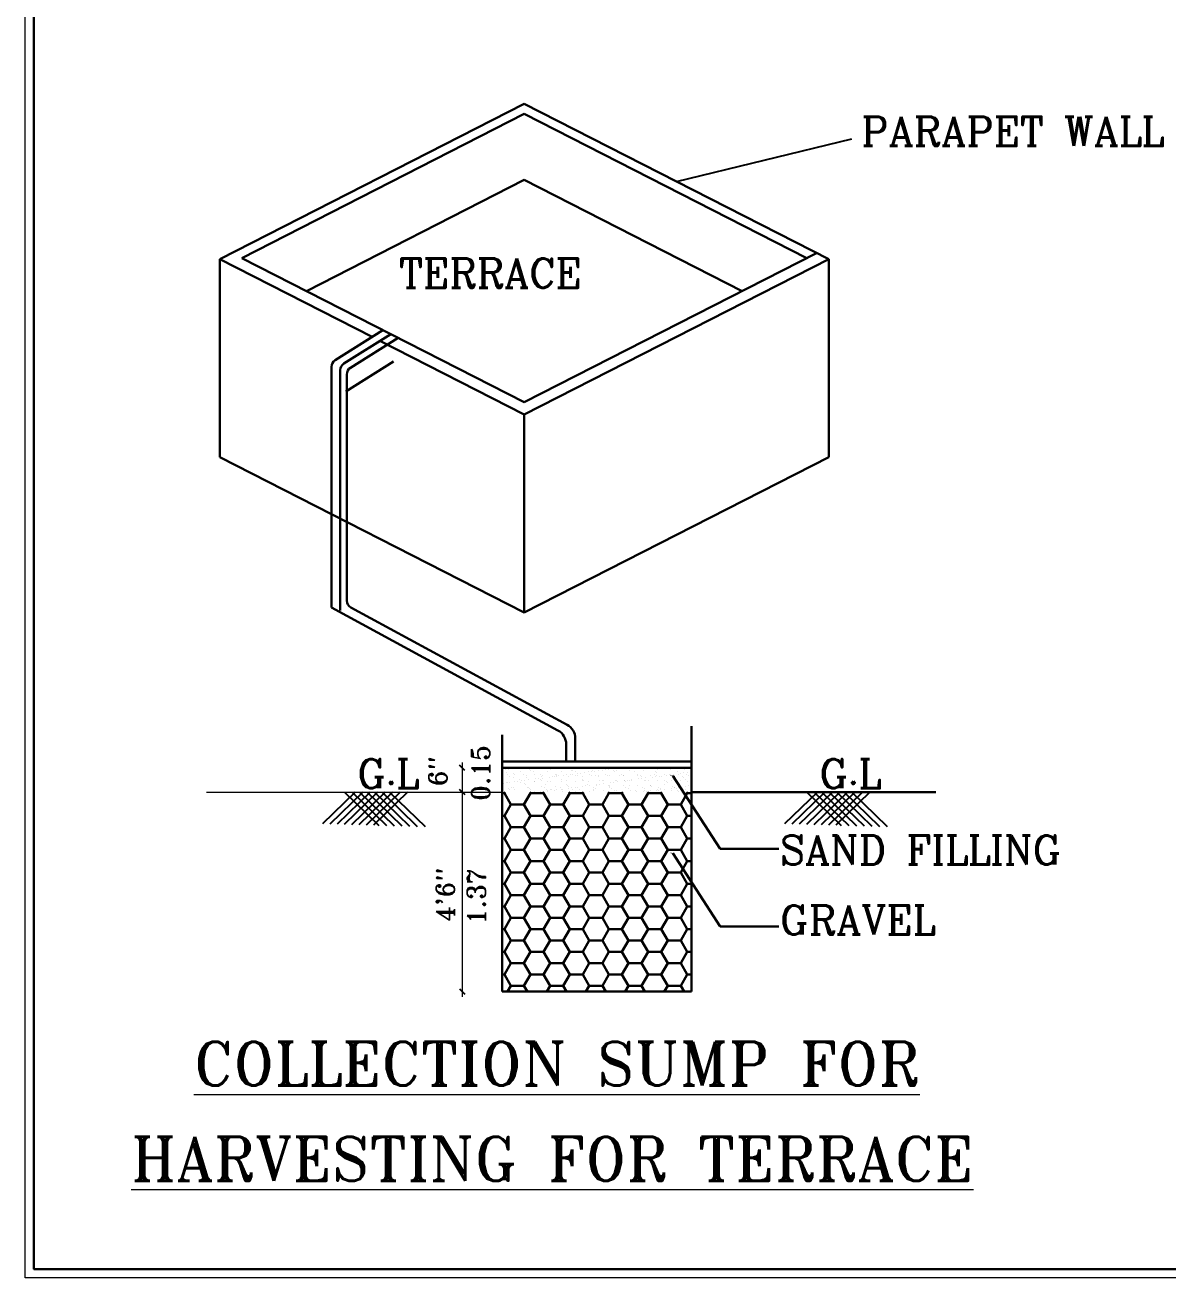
# Model space of a CAD drawing. Header units: metres. Extents: x -1560916 to -1560612, y 43591 to 43809.
# Drawn here: x -1560730.5 to -1560704.64, y 43638.46 to 43666.81 of the extents above; entities that cross this region are included whole.
import ezdxf

# ---------------------------------------------------------------- set-up
doc = ezdxf.new("R2010")
doc.units = ezdxf.units.M
doc.header["$LTSCALE"] = 750
doc.header["$MEASUREMENT"] = 0
doc.layers.add('2CON', color=1, linetype='Continuous')
doc.layers.add('window', color=3, linetype='Continuous')
for name, color, linetype, lineweight in [('DIM-1', 8, 'Continuous', 18), ('N2', 2, 'Continuous', 20), ('TWO WHEELER', 8, 'Continuous', 13), ('wall', 7, 'Continuous', 30)]:
    doc.layers.add(name, color=color, linetype=linetype, lineweight=lineweight)
doc.styles.add('ROMANC', font='romanc__.ttf', dxfattribs={"width": 0.75})
doc.styles.add('ROMANT', font='romant.shx', dxfattribs={"width": 0.75})

# ---------------------------------------------------------------- blocks, each defined once
blk = doc.blocks.new('A$C52E31404')
at = {"layer": '2CON', "color": 0}
for p, q in [((2566.1, 3160), (2526.7, 3199.4)), ((2526.7, 3017.1), (2566.1, 2977.7)), ((2566.1, 2977.7), (2526.7, 3017.1)), ((2526.7, 1512.2), (2566.1, 1472.8))]:
    blk.add_line(p, q, dxfattribs=at)
at = {"layer": '2CON', "linetype": 'Continuous'}
for p, q in [((1738.7, 2997.4), (1491.7, 2757)), ((1795.3, 2997.4), (1546.7, 2755.6)), ((1851.8, 2997.4), (1601.8, 2754.1)), ((1908.3, 2997.4), (1656.8, 2752.7)), ((1658.4, 2997.4), (1917, 2745.8)), ((1964.9, 2997.4), (1711.8, 2751.2)), ((1714.9, 2997.4), (1975.1, 2744.3)), ((2021.4, 2997.4), (1766.9, 2749.8)), ((1771.5, 2997.4), (2033.2, 2742.8)), ((2077.9, 2997.4), (1821.9, 2748.3)), ((1828, 2997.4), (2091.3, 2741.3)), ((2134.4, 2997.4), (1877, 2746.9)), ((1884.5, 2997.4), (2149.4, 2739.7)), ((1941.1, 2997.4), (2207.5, 2738.2)), ((1997.6, 2997.4), (2265.6, 2736.7)), ((5225, 2997.4), (4977.9, 2757)), ((5281.5, 2997.4), (5032.9, 2755.6)), ((5338, 2997.4), (5088, 2754.1)), ((5394.5, 2997.4), (5143, 2752.7)), ((5144.6, 2997.4), (5403.2, 2745.8)), ((5451.1, 2997.4), (5198, 2751.2)), ((5201.1, 2997.4), (5461.3, 2744.3)), ((5507.6, 2997.4), (5253.1, 2749.8)), ((5257.7, 2997.4), (5519.4, 2742.8)), ((5564.1, 2997.4), (5308.1, 2748.3)), ((5314.2, 2997.4), (5577.5, 2741.3)), ((5620.6, 2997.4), (5363.2, 2746.9)), ((5370.7, 2997.4), (5635.6, 2739.7)), ((5427.3, 2997.4), (5693.7, 2738.2)), ((5483.8, 2997.4), (5751.8, 2736.7))]:
    blk.add_line(p, q, dxfattribs=at)
at = {"layer": '2CON', "color": 0, "const_width": 3.7}
for points in [[(4150.4, 3116.7), (4116.3, 3123.9)], [(4150.4, 2531.6), (4116.3, 2538.9)]]:
    blk.add_lwpolyline(points, dxfattribs=at)
at = {"layer": 'N2', "color": 8, "lineweight": 9, "ltscale": 20}
for p, q in [((2546.4, 3219.1), (2546.4, 2987.7)), ((2546.4, 3027.1), (2546.4, 1453.1)), ((2546.4, 2987.7), (2546.4, 2346.7))]:
    blk.add_line(p, q, dxfattribs=at)
at = {"layer": 'N2', "color": 2}
blk.add_line((617.3, 2997.4), (2846.2, 2997.4), dxfattribs=at)
at = {"layer": 'wall', "color": 1, "linetype": 'Continuous', "ltscale": 20}
for p, q in [((717.9, 7015), (3014.2, 8186.3)), ((5310.4, 7015), (3014.2, 8186.3)), ((882.7, 7024.3), (3014.2, 8111.6)), ((5145.7, 7024.3), (3014.2, 8111.6)), ((1371.2, 6775.2), (3014.2, 7613.3)), ((4657.2, 6775.2), (3014.2, 7613.3)), ((1866.4, 6429.2), (717.9, 7015)), ((717.9, 5522.8), (717.9, 7015)), ((3014.2, 5937.1), (882.7, 7024.3)), ((3014.2, 5937.1), (5218.9, 7061.7)), ((3014.2, 5843.7), (5310.4, 7015)), ((5310.4, 7015), (5310.4, 5522.8)), ((3014.2, 5843.7), (1925.7, 6398.9)), ((3014.2, 5843.7), (3014.2, 4351.4)), ((3014.2, 4351.4), (717.9, 5522.8)), ((3014.2, 4351.4), (5310.4, 5522.8))]:
    blk.add_line(p, q, dxfattribs=at)
at = {"layer": 'wall', "color": 3, "linetype": 'Continuous', "ltscale": 20}
for p, q in [((1948.4, 6480.7), (1587.5, 6254)), ((2007.8, 6450.4), (1653.5, 6227.9)), ((2062.1, 6422.7), (1703, 6197.2)), ((2028.5, 6243.3), (1669.4, 6017.8)), ((1559.8, 6203.9), (1559.8, 4388.3)), ((1625.8, 6177.9), (1625.8, 4366.3)), ((1675.4, 6147.1), (1675.4, 4440.7)), ((1559.8, 4388.3), (3268.3, 3462.1)), ((1706.3, 4388.8), (3336.8, 3504.8)), ((3330.2, 3358.1), (3330.2, 3227.7)), ((3398.7, 3400.9), (3398.7, 3227.7))]:
    blk.add_line(p, q, dxfattribs=at)
at = {"layer": 'wall', "color": 7, "linetype": 'Continuous', "ltscale": 20}
for p, q in [((2846.2, 3428.5), (2846.2, 1492.5)), ((4274.6, 3493), (4274.6, 1492.5)), ((4133.4, 3120.3), (4492.1, 2568.6)), ((4274.6, 2997.4), (6118.1, 2997.4)), ((4492.1, 2568.6), (4933.2, 2568.6)), ((4133.4, 2535.3), (4492.1, 1983.6)), ((4492.1, 1983.6), (4933.2, 1983.6)), ((2846.2, 1492.5), (4274.6, 1492.5))]:
    blk.add_line(p, q, dxfattribs=at)
at = {"layer": 'wall', "color": 5, "linetype": 'Continuous', "ltscale": 20}
for p, q in [((2846.2, 3227.7), (4274.6, 3227.7)), ((2846.2, 3179.7), (4274.6, 3179.7)), ((2849.1, 3165.2), (2849.1, 3165.2)), ((2869.7, 3167.9), (2869.7, 3167.9)), ((2877.4, 3144.9), (2877.4, 3144.9)), ((2889.1, 3128.7), (2889.1, 3128.7)), ((2895.4, 3169.6), (2895.4, 3169.6)), ((2901.7, 3172.1), (2901.7, 3172.1)), ((2905.8, 3118.1), (2905.8, 3118.1)), ((2933.8, 3178.7), (2933.8, 3178.7)), ((2934.6, 3133.6), (2934.6, 3133.6)), ((2941.9, 3127), (2941.9, 3127)), ((2955.2, 3179.2), (2955.2, 3179.2)), ((2983.9, 3148.8), (2983.9, 3148.8)), ((3011.9, 3128.9), (3011.9, 3128.9)), ((3028.5, 3118.3), (3028.5, 3118.3)), ((3053.1, 3168.2), (3053.1, 3168.2)), ((3056.5, 3178.9), (3056.5, 3178.9)), ((3060.4, 3161.6), (3060.4, 3161.6)), ((3087.1, 3150.1), (3087.1, 3150.1)), ((3094.7, 3130.1), (3094.7, 3130.1)), ((3134.7, 3129.1), (3134.7, 3129.1)), ((3151.3, 3118.5), (3151.3, 3118.5)), ((3179.3, 3179.1), (3179.3, 3179.1)), ((3187.9, 3149.6), (3187.9, 3149.6)), ((3213.2, 3164.7), (3213.2, 3164.7)), ((3252.4, 3128.8), (3252.4, 3128.8)), ((3257.4, 3129.3), (3257.4, 3129.3)), ((3259.7, 3122.1), (3259.7, 3122.1)), ((3274, 3118.7), (3274, 3118.7)), ((3294.4, 3153.4), (3294.4, 3153.4)), ((3302, 3179.3), (3302, 3179.3)), ((3309.9, 3123.8), (3309.9, 3123.8)), ((3330.4, 3126.5), (3330.4, 3126.5)), ((3362.5, 3130.7), (3362.5, 3130.7)), ((3370.9, 3163.4), (3370.9, 3163.4)), ((3378.2, 3156.7), (3378.2, 3156.7)), ((3380.2, 3129.6), (3380.2, 3129.6)), ((3396.8, 3119), (3396.8, 3119)), ((3397.6, 3154.8), (3397.6, 3154.8)), ((3412.5, 3125.3), (3412.5, 3125.3)), ((3416, 3137.8), (3416, 3137.8)), ((3424.8, 3179.5), (3424.8, 3179.5)), ((3436.5, 3140.5), (3436.5, 3140.5)), ((3450.9, 3117.8), (3450.9, 3117.8)), ((3468.6, 3144.7), (3468.6, 3144.7)), ((3498.4, 3154.3), (3498.4, 3154.3)), ((3502.9, 3129.8), (3502.9, 3129.8)), ((3519.6, 3119.2), (3519.6, 3119.2)), ((3522.1, 3151.7), (3522.1, 3151.7)), ((3531, 3159.9), (3531, 3159.9)), ((3542.7, 3154.4), (3542.7, 3154.4)), ((3554.1, 3119.1), (3554.1, 3119.1)), ((3570.2, 3123.9), (3570.2, 3123.9)), ((3574.7, 3158.7), (3574.7, 3158.7)), ((3604.9, 3158.1), (3604.9, 3158.1)), ((3625.7, 3130), (3625.7, 3130)), ((3628.2, 3165.7), (3628.2, 3165.7)), ((3642.3, 3119.4), (3642.3, 3119.4)), ((3648.8, 3168.4), (3648.8, 3168.4)), ((3654.9, 3118.6), (3654.9, 3118.6)), ((3680.8, 3172.6), (3680.8, 3172.6)), ((3688.7, 3158.5), (3688.7, 3158.5)), ((3696, 3151.9), (3696, 3151.9)), ((3708.1, 3159.4), (3708.1, 3159.4)), ((3730.3, 3120.5), (3730.3, 3120.5)), ((3734.4, 3179.7), (3734.4, 3179.7)), ((3748.5, 3130.2), (3748.5, 3130.2)), ((3761.4, 3122.5), (3761.4, 3122.5)), ((3765.1, 3119.6), (3765.1, 3119.6)), ((3808.9, 3158.9), (3808.9, 3158.9)), ((3848.8, 3155), (3848.8, 3155)), ((3864.6, 3123.8), (3864.6, 3123.8)), ((3871.2, 3130.4), (3871.2, 3130.4)), ((3887.8, 3119.9), (3887.8, 3119.9)), ((3888, 3119.1), (3888, 3119.1)), ((3915.4, 3162.8), (3915.4, 3162.8)), ((3965.4, 3123.3), (3965.4, 3123.3)), ((3994, 3130.7), (3994, 3130.7)), ((4006.5, 3153.7), (4006.5, 3153.7)), ((4010.6, 3120.1), (4010.6, 3120.1)), ((4013.8, 3147), (4013.8, 3147)), ((4018.6, 3164.1), (4018.6, 3164.1)), ((4071.9, 3127.1), (4071.9, 3127.1)), ((4089, 3124.3), (4089, 3124.3)), ((4109.6, 3127), (4109.6, 3127)), ((4116.7, 3130.9), (4116.7, 3130.9)), ((4119.4, 3163.6), (4119.4, 3163.6)), ((4133.4, 3120.3), (4133.4, 3120.3)), ((4141.6, 3131.2), (4141.6, 3131.2)), ((4166.6, 3150.2), (4166.6, 3150.2)), ((4175.1, 3128.5), (4175.1, 3128.5)), ((4195.1, 3138.3), (4195.1, 3138.3)), ((4215.7, 3141), (4215.7, 3141)), ((4225.9, 3167.5), (4225.9, 3167.5)), ((4239.5, 3131.1), (4239.5, 3131.1)), ((4247.7, 3145.2), (4247.7, 3145.2)), ((4256.1, 3120.5), (4256.1, 3120.5)), ((2857.7, 3060.9), (2857.7, 3060.9)), ((2879.9, 3069), (2879.9, 3069)), ((2885.5, 3067.9), (2885.5, 3067.9)), ((2896.9, 3025), (2896.9, 3025)), ((2906, 3070.6), (2906, 3070.6)), ((2921, 3029.9), (2921, 3029.9)), ((2933.1, 3109.8), (2933.1, 3109.8)), ((2935.6, 3033.8), (2935.6, 3033.8)), ((2938, 3074.8), (2938, 3074.8)), ((2965.6, 3079.9), (2965.6, 3079.9)), ((2976.2, 3095.5), (2976.2, 3095.5)), ((2986.4, 3072.8), (2986.4, 3072.8)), ((2991.6, 3081.9), (2991.6, 3081.9)), ((3012.1, 3084.6), (3012.1, 3084.6)), ((3015.4, 3059.6), (3015.4, 3059.6)), ((3022.7, 3052.9), (3022.7, 3052.9)), ((3033.9, 3109.3), (3033.9, 3109.3)), ((3036.4, 3033.3), (3036.4, 3033.3)), ((3043.7, 3030.2), (3043.7, 3030.2)), ((3044.2, 3088.8), (3044.2, 3088.8)), ((3088.4, 3080.2), (3088.4, 3080.2)), ((3089.6, 3074.1), (3089.6, 3074.1)), ((3097.7, 3095.9), (3097.7, 3095.9)), ((3118.2, 3098.6), (3118.2, 3098.6)), ((3133.9, 3094.2), (3133.9, 3094.2)), ((3140.4, 3113.1), (3140.4, 3113.1)), ((3141.2, 3087.5), (3141.2, 3087.5)), ((3142.9, 3037.2), (3142.9, 3037.2)), ((3150.3, 3102.8), (3150.3, 3102.8)), ((3166.5, 3030.4), (3166.5, 3030.4)), ((3175.5, 3056.1), (3175.5, 3056.1)), ((3190.4, 3073.7), (3190.4, 3073.7)), ((3203.8, 3109.8), (3203.8, 3109.8)), ((3211.1, 3080.4), (3211.1, 3080.4)), ((3224.3, 3112.5), (3224.3, 3112.5)), ((3243.6, 3114.5), (3243.6, 3114.5)), ((3246.1, 3038.5), (3246.1, 3038.5)), ((3256.4, 3116.8), (3256.4, 3116.8)), ((3289.3, 3030.6), (3289.3, 3030.6)), ((3294, 3090.7), (3294, 3090.7)), ((3296.9, 3077.5), (3296.9, 3077.5)), ((3333.2, 3054.7), (3333.2, 3054.7)), ((3333.9, 3080.6), (3333.9, 3080.6)), ((3340.5, 3048.1), (3340.5, 3048.1)), ((3344.4, 3114), (3344.4, 3114)), ((3346.3, 3026.5), (3346.3, 3026.5)), ((3346.9, 3038), (3346.9, 3038)), ((3366.8, 3029.2), (3366.8, 3029.2)), ((3398.8, 3033.4), (3398.8, 3033.4)), ((3400.1, 3078.8), (3400.1, 3078.8)), ((3412, 3030.8), (3412, 3030.8)), ((3451.7, 3089.3), (3451.7, 3089.3)), ((3452.4, 3040.5), (3452.4, 3040.5)), ((3453.4, 3041.8), (3453.4, 3041.8)), ((3456.6, 3080.8), (3456.6, 3080.8)), ((3459, 3082.7), (3459, 3082.7)), ((3472.9, 3043.2), (3472.9, 3043.2)), ((3493.3, 3051.3), (3493.3, 3051.3)), ((3500.9, 3078.3), (3500.9, 3078.3)), ((3504.9, 3047.4), (3504.9, 3047.4)), ((3534.8, 3031.1), (3534.8, 3031.1)), ((3556.6, 3043.2), (3556.6, 3043.2)), ((3558.5, 3054.5), (3558.5, 3054.5)), ((3577.5, 3117.3), (3577.5, 3117.3)), ((3579, 3057.2), (3579, 3057.2)), ((3579.4, 3081.1), (3579.4, 3081.1)), ((3607.4, 3082.2), (3607.4, 3082.2)), ((3611.1, 3061.4), (3611.1, 3061.4)), ((3611.8, 3085.9), (3611.8, 3085.9)), ((3651, 3049.9), (3651, 3049.9)), ((3657.4, 3042.7), (3657.4, 3042.7)), ((3657.5, 3031.3), (3657.5, 3031.3)), ((3658.3, 3043.2), (3658.3, 3043.2)), ((3664.6, 3068.4), (3664.6, 3068.4)), ((3685.1, 3071.1), (3685.1, 3071.1)), ((3702.2, 3081.3), (3702.2, 3081.3)), ((3710.6, 3083.5), (3710.6, 3083.5)), ((3717.2, 3075.4), (3717.2, 3075.4)), ((3763.9, 3046.5), (3763.9, 3046.5)), ((3769.5, 3084.5), (3769.5, 3084.5)), ((3770.7, 3082.4), (3770.7, 3082.4)), ((3776.8, 3077.8), (3776.8, 3077.8)), ((3780.3, 3031.5), (3780.3, 3031.5)), ((3791.2, 3085.1), (3791.2, 3085.1)), ((3811.1, 3046.4), (3811.1, 3046.4)), ((3811.4, 3083), (3811.4, 3083)), ((3823.3, 3089.3), (3823.3, 3089.3)), ((3824.9, 3081.5), (3824.9, 3081.5)), ((3867.1, 3047.8), (3867.1, 3047.8)), ((3876.8, 3096.4), (3876.8, 3096.4)), ((3895.3, 3112.4), (3895.3, 3112.4)), ((3897.3, 3099.1), (3897.3, 3099.1)), ((3903.1, 3031.7), (3903.1, 3031.7)), ((3917.9, 3086.8), (3917.9, 3086.8)), ((3929.4, 3103.3), (3929.4, 3103.3)), ((3929.6, 3081), (3929.6, 3081)), ((3947.7, 3081.7), (3947.7, 3081.7)), ((3967.9, 3047.3), (3967.9, 3047.3)), ((3968.8, 3045.1), (3968.8, 3045.1)), ((3976.1, 3038.4), (3976.1, 3038.4)), ((3982.9, 3110.3), (3982.9, 3110.3)), ((4003.4, 3113), (4003.4, 3113)), ((4021.1, 3088.1), (4021.1, 3088.1)), ((4025.8, 3032), (4025.8, 3032)), ((4035.5, 3117.3), (4035.5, 3117.3)), ((4048.1, 3115.6), (4048.1, 3115.6)), ((4070.4, 3082), (4070.4, 3082)), ((4074.4, 3051.2), (4074.4, 3051.2)), ((4087.3, 3079.7), (4087.3, 3079.7)), ((4094.6, 3073), (4094.6, 3073)), ((4121.9, 3087.7), (4121.9, 3087.7)), ((4125.4, 3027), (4125.4, 3027)), ((4128.9, 3041.6), (4128.9, 3041.6)), ((4145.9, 3029.7), (4145.9, 3029.7)), ((4148.6, 3032.2), (4148.6, 3032.2)), ((4177.5, 3052.5), (4177.5, 3052.5)), ((4177.9, 3034), (4177.9, 3034)), ((4193.2, 3082.2), (4193.2, 3082.2)), ((4205.8, 3114.3), (4205.8, 3114.3)), ((4213.1, 3107.6), (4213.1, 3107.6)), ((4228.4, 3091.5), (4228.4, 3091.5)), ((4231.5, 3041), (4231.5, 3041)), ((4247.4, 3076.2), (4247.4, 3076.2)), ((4252, 3043.7), (4252, 3043.7)), ((4271.3, 3032.4), (4271.3, 3032.4)), ((2846.2, 2987.7), (2863.9, 2987.7)), ((2863.9, 2987.7), (2869.5, 2997.4)), ((2913.2, 2902.4), (2863.9, 2987.7)), ((2904.2, 3018.3), (2904.2, 3018.3)), ((2937.6, 3019.4), (2937.6, 3019.4)), ((3011.7, 2902.4), (3061, 2987.7)), ((3061, 2987.7), (3055.4, 2997.4)), ((3057, 3021.5), (3057, 3021.5)), ((3060.4, 3019.6), (3060.4, 3019.6)), ((3061, 2987.7), (3159.6, 2987.7)), ((3092.1, 2998.2), (3092.1, 2998.2)), ((3134, 2998.6), (3134, 2998.6)), ((3154.6, 3001.3), (3154.6, 3001.3)), ((3159.6, 2987.7), (3165.2, 2997.4)), ((3208.8, 2902.4), (3159.6, 2987.7)), ((3183.1, 3019.8), (3183.1, 3019.8)), ((3186.6, 3005.5), (3186.6, 3005.5)), ((3192.9, 2997.7), (3192.9, 2997.7)), ((3214.7, 3020.1), (3214.7, 3020.1)), ((3222, 3013.5), (3222, 3013.5)), ((3240.2, 3012.6), (3240.2, 3012.6)), ((3260.7, 3015.3), (3260.7, 3015.3)), ((3292.7, 3019.5), (3292.7, 3019.5)), ((3299.4, 3001.5), (3299.4, 3001.5)), ((3305.9, 3020), (3305.9, 3020)), ((3307.4, 2902.4), (3356.7, 2987.7)), ((3356.7, 2987.7), (3351.1, 2997.4)), ((3356.7, 2987.7), (3455.2, 2987.7)), ((3374.8, 3016.7), (3374.8, 3016.7)), ((3402.6, 3002.9), (3402.6, 3002.9)), ((3428.6, 3020.2), (3428.6, 3020.2)), ((3455.2, 2987.7), (3460.8, 2997.4)), ((3504.5, 2902.4), (3455.2, 2987.7)), ((3503.4, 3002.4), (3503.4, 3002.4)), ((3532.5, 3015.3), (3532.5, 3015.3)), ((3539.8, 3008.6), (3539.8, 3008.6)), ((3551.4, 3020.5), (3551.4, 3020.5)), ((3603, 2902.4), (3652.3, 2987.7)), ((3609.9, 3006.2), (3609.9, 3006.2)), ((3652.3, 2987.7), (3646.7, 2997.4)), ((3652.3, 2987.7), (3750.9, 2987.7)), ((3674.2, 3020.7), (3674.2, 3020.7)), ((3692.6, 3011.8), (3692.6, 3011.8)), ((3713, 3007.5), (3713, 3007.5)), ((3750.9, 2987.7), (3756.5, 2997.4)), ((3800.1, 2902.4), (3750.9, 2987.7)), ((3796.9, 3020.9), (3796.9, 3020.9)), ((3813.9, 3007), (3813.9, 3007)), ((3850.3, 3010.5), (3850.3, 3010.5)), ((3857.6, 3003.8), (3857.6, 3003.8)), ((3898.7, 2902.4), (3948, 2987.7)), ((3913.2, 2999.1), (3913.2, 2999.1)), ((3919.7, 3021.1), (3919.7, 3021.1)), ((3920.4, 3010.9), (3920.4, 3010.9)), ((3933.7, 3001.8), (3933.7, 3001.8)), ((3948, 2987.7), (3942.4, 2997.4)), ((3948, 2987.7), (4046.5, 2987.7)), ((3965.7, 3006), (3965.7, 3006)), ((4010.4, 3007), (4010.4, 3007)), ((4019.3, 3013.1), (4019.3, 3013.1)), ((4023.5, 3012.2), (4023.5, 3012.2)), ((4039.8, 3015.8), (4039.8, 3015.8)), ((4042.4, 3021.4), (4042.4, 3021.4)), ((4046.5, 2987.7), (4052.1, 2997.4)), ((4095.8, 2902.4), (4046.5, 2987.7)), ((4071.8, 3020), (4071.8, 3020)), ((4124.4, 3011.7), (4124.4, 3011.7)), ((4165.2, 3021.6), (4165.2, 3021.6)), ((4168.1, 3005.6), (4168.1, 3005.6)), ((4175.4, 2999), (4175.4, 2999)), ((4194.3, 2902.4), (4243.6, 2987.7)), ((4230.9, 3015.5), (4230.9, 3015.5)), ((4243.6, 2987.7), (4238, 2997.4)), ((4243.6, 2987.7), (4274.6, 2987.7)), ((2863.9, 2817), (2913.2, 2902.4)), ((2913.2, 2902.4), (3011.7, 2902.4)), ((3061, 2817), (3011.7, 2902.4)), ((3159.6, 2817), (3208.8, 2902.4)), ((3208.8, 2902.4), (3307.4, 2902.4)), ((3356.7, 2817), (3307.4, 2902.4)), ((3455.2, 2817), (3504.5, 2902.4)), ((3504.5, 2902.4), (3603, 2902.4)), ((3652.3, 2817), (3603, 2902.4)), ((3750.9, 2817), (3800.1, 2902.4)), ((3800.1, 2902.4), (3898.7, 2902.4)), ((3948, 2817), (3898.7, 2902.4)), ((4046.5, 2817), (4095.8, 2902.4)), ((4095.8, 2902.4), (4194.3, 2902.4)), ((4243.6, 2817), (4194.3, 2902.4)), ((2846.2, 2817), (2863.9, 2817)), ((2913.2, 2731.7), (2863.9, 2817)), ((3011.7, 2731.7), (3061, 2817)), ((3061, 2817), (3159.6, 2817)), ((3208.8, 2731.7), (3159.6, 2817)), ((3307.4, 2731.7), (3356.7, 2817)), ((3356.7, 2817), (3455.2, 2817)), ((3504.5, 2731.7), (3455.2, 2817)), ((3603, 2731.7), (3652.3, 2817)), ((3652.3, 2817), (3750.9, 2817)), ((3800.1, 2731.7), (3750.9, 2817)), ((3898.7, 2731.7), (3948, 2817)), ((3948, 2817), (4046.5, 2817)), ((4095.8, 2731.7), (4046.5, 2817)), ((4194.3, 2731.7), (4243.6, 2817)), ((4243.6, 2817), (4274.6, 2817)), ((2846.2, 2646.3), (2863.9, 2646.3)), ((2863.9, 2646.3), (2913.2, 2731.7)), ((2913.2, 2561), (2863.9, 2646.3)), ((2913.2, 2731.7), (3011.7, 2731.7)), ((3061, 2646.3), (3011.7, 2731.7)), ((3011.7, 2561), (3061, 2646.3)), ((3061, 2646.3), (3159.6, 2646.3)), ((3159.6, 2646.3), (3208.8, 2731.7)), ((3208.8, 2561), (3159.6, 2646.3)), ((3208.8, 2731.7), (3307.4, 2731.7)), ((3356.7, 2646.3), (3307.4, 2731.7)), ((3307.4, 2561), (3356.7, 2646.3)), ((3356.7, 2646.3), (3455.2, 2646.3)), ((3455.2, 2646.3), (3504.5, 2731.7)), ((3504.5, 2561), (3455.2, 2646.3)), ((3504.5, 2731.7), (3603, 2731.7)), ((3652.3, 2646.3), (3603, 2731.7)), ((3603, 2561), (3652.3, 2646.3)), ((3652.3, 2646.3), (3750.9, 2646.3)), ((3750.9, 2646.3), (3800.1, 2731.7)), ((3800.1, 2561), (3750.9, 2646.3)), ((3800.1, 2731.7), (3898.7, 2731.7)), ((3948, 2646.3), (3898.7, 2731.7)), ((3898.7, 2561), (3948, 2646.3)), ((3948, 2646.3), (4046.5, 2646.3)), ((4046.5, 2646.3), (4095.8, 2731.7)), ((4095.8, 2561), (4046.5, 2646.3)), ((4095.8, 2731.7), (4194.3, 2731.7)), ((4243.6, 2646.3), (4194.3, 2731.7)), ((4194.3, 2561), (4243.6, 2646.3)), ((4243.6, 2646.3), (4274.6, 2646.3)), ((2863.9, 2475.6), (2913.2, 2561)), ((2913.2, 2561), (3011.7, 2561)), ((3061, 2475.6), (3011.7, 2561)), ((3159.6, 2475.6), (3208.8, 2561)), ((3208.8, 2561), (3307.4, 2561)), ((3356.7, 2475.6), (3307.4, 2561)), ((3455.2, 2475.6), (3504.5, 2561)), ((3504.5, 2561), (3603, 2561)), ((3652.3, 2475.6), (3603, 2561)), ((3750.9, 2475.6), (3800.1, 2561)), ((3800.1, 2561), (3898.7, 2561)), ((3948, 2475.6), (3898.7, 2561)), ((4046.5, 2475.6), (4095.8, 2561)), ((4095.8, 2561), (4194.3, 2561)), ((4243.6, 2475.6), (4194.3, 2561)), ((2846.2, 2475.6), (2863.9, 2475.6)), ((2913.2, 2390.3), (2863.9, 2475.6)), ((3011.7, 2390.3), (3061, 2475.6)), ((3061, 2475.6), (3159.6, 2475.6)), ((3208.8, 2390.3), (3159.6, 2475.6)), ((3307.4, 2390.3), (3356.7, 2475.6)), ((3356.7, 2475.6), (3455.2, 2475.6)), ((3504.5, 2390.3), (3455.2, 2475.6)), ((3603, 2390.3), (3652.3, 2475.6)), ((3652.3, 2475.6), (3750.9, 2475.6)), ((3800.1, 2390.3), (3750.9, 2475.6)), ((3898.7, 2390.3), (3948, 2475.6)), ((3948, 2475.6), (4046.5, 2475.6)), ((4095.8, 2390.3), (4046.5, 2475.6)), ((4194.3, 2390.3), (4243.6, 2475.6)), ((4243.6, 2475.6), (4274.6, 2475.6)), ((2863.9, 2305), (2913.2, 2390.3)), ((2913.2, 2390.3), (3011.7, 2390.3)), ((3061, 2304.9), (3011.7, 2390.3)), ((3159.6, 2305), (3208.8, 2390.3)), ((3208.8, 2390.3), (3307.4, 2390.3)), ((3356.7, 2304.9), (3307.4, 2390.3)), ((3455.2, 2305), (3504.5, 2390.3)), ((3504.5, 2390.3), (3603, 2390.3)), ((3652.3, 2304.9), (3603, 2390.3)), ((3750.9, 2305), (3800.1, 2390.3)), ((3800.1, 2390.3), (3898.7, 2390.3)), ((3948, 2304.9), (3898.7, 2390.3)), ((4046.5, 2305), (4095.8, 2390.3)), ((4095.8, 2390.3), (4194.3, 2390.3)), ((4243.6, 2304.9), (4194.3, 2390.3)), ((2846.2, 2304.9), (2863.9, 2304.9)), ((2913.2, 2219.6), (2863.9, 2304.9)), ((3011.7, 2219.6), (3061, 2305)), ((3061, 2304.9), (3159.6, 2304.9)), ((3208.8, 2219.6), (3159.6, 2304.9)), ((3307.4, 2219.6), (3356.7, 2305)), ((3356.7, 2304.9), (3455.2, 2304.9)), ((3504.5, 2219.6), (3455.2, 2304.9)), ((3603, 2219.6), (3652.3, 2305)), ((3652.3, 2304.9), (3750.9, 2304.9)), ((3800.1, 2219.6), (3750.9, 2304.9)), ((3898.7, 2219.6), (3948, 2305)), ((3948, 2304.9), (4046.5, 2304.9)), ((4095.8, 2219.6), (4046.5, 2304.9)), ((4194.3, 2219.6), (4243.6, 2305)), ((4243.6, 2304.9), (4274.6, 2304.9)), ((2863.9, 2134.3), (2913.2, 2219.6)), ((2913.2, 2219.6), (3011.7, 2219.6)), ((3061, 2134.3), (3011.7, 2219.6)), ((3159.6, 2134.3), (3208.8, 2219.6)), ((3208.8, 2219.6), (3307.4, 2219.6)), ((3356.7, 2134.3), (3307.4, 2219.6)), ((3455.2, 2134.3), (3504.5, 2219.6)), ((3504.5, 2219.6), (3603, 2219.6)), ((3652.3, 2134.3), (3603, 2219.6)), ((3750.9, 2134.3), (3800.1, 2219.6)), ((3800.1, 2219.6), (3898.7, 2219.6)), ((3948, 2134.3), (3898.7, 2219.6)), ((4046.5, 2134.3), (4095.8, 2219.6)), ((4095.8, 2219.6), (4194.3, 2219.6)), ((4243.6, 2134.3), (4194.3, 2219.6)), ((2846.2, 2134.3), (2863.9, 2134.3)), ((2913.2, 2048.9), (2863.9, 2134.3)), ((3011.7, 2048.9), (3061, 2134.3)), ((3061, 2134.3), (3159.6, 2134.3)), ((3208.8, 2048.9), (3159.6, 2134.3)), ((3307.4, 2048.9), (3356.7, 2134.3)), ((3356.7, 2134.3), (3455.2, 2134.3)), ((3504.5, 2048.9), (3455.2, 2134.3)), ((3603, 2048.9), (3652.3, 2134.3)), ((3652.3, 2134.3), (3750.9, 2134.3)), ((3800.1, 2048.9), (3750.9, 2134.3)), ((3898.7, 2048.9), (3948, 2134.3)), ((3948, 2134.3), (4046.5, 2134.3)), ((4095.8, 2048.9), (4046.5, 2134.3)), ((4194.3, 2048.9), (4243.6, 2134.3)), ((4243.6, 2134.3), (4274.6, 2134.3)), ((2863.9, 1963.6), (2913.2, 2048.9)), ((2913.2, 2048.9), (3011.7, 2048.9)), ((3061, 1963.6), (3011.7, 2048.9)), ((3159.6, 1963.6), (3208.8, 2048.9)), ((3208.8, 2048.9), (3307.4, 2048.9)), ((3356.7, 1963.6), (3307.4, 2048.9)), ((3455.2, 1963.6), (3504.5, 2048.9)), ((3504.5, 2048.9), (3603, 2048.9)), ((3652.3, 1963.6), (3603, 2048.9)), ((3750.9, 1963.6), (3800.1, 2048.9)), ((3800.1, 2048.9), (3898.7, 2048.9)), ((3948, 1963.6), (3898.7, 2048.9)), ((4046.5, 1963.6), (4095.8, 2048.9)), ((4095.8, 2048.9), (4194.3, 2048.9)), ((4243.6, 1963.6), (4194.3, 2048.9)), ((2846.2, 1963.6), (2863.9, 1963.6)), ((2913.2, 1878.2), (2863.9, 1963.6)), ((3011.7, 1878.2), (3061, 1963.6)), ((3061, 1963.6), (3159.6, 1963.6)), ((3208.8, 1878.2), (3159.6, 1963.6)), ((3307.4, 1878.2), (3356.7, 1963.6)), ((3356.7, 1963.6), (3455.2, 1963.6)), ((3504.5, 1878.2), (3455.2, 1963.6)), ((3603, 1878.2), (3652.3, 1963.6)), ((3652.3, 1963.6), (3750.9, 1963.6)), ((3800.1, 1878.2), (3750.9, 1963.6)), ((3898.7, 1878.2), (3948, 1963.6)), ((3948, 1963.6), (4046.5, 1963.6)), ((4095.8, 1878.2), (4046.5, 1963.6)), ((4194.3, 1878.2), (4243.6, 1963.6)), ((4243.6, 1963.6), (4274.6, 1963.6)), ((2863.9, 1792.9), (2913.2, 1878.2)), ((2913.2, 1878.2), (3011.7, 1878.2)), ((3061, 1792.9), (3011.7, 1878.2)), ((3159.6, 1792.9), (3208.8, 1878.2)), ((3208.8, 1878.2), (3307.4, 1878.2)), ((3356.7, 1792.9), (3307.4, 1878.2)), ((3455.2, 1792.9), (3504.5, 1878.2)), ((3504.5, 1878.2), (3603, 1878.2)), ((3652.3, 1792.9), (3603, 1878.2)), ((3750.9, 1792.9), (3800.1, 1878.2)), ((3800.1, 1878.2), (3898.7, 1878.2)), ((3948, 1792.9), (3898.7, 1878.2)), ((4046.5, 1792.9), (4095.8, 1878.2)), ((4095.8, 1878.2), (4194.3, 1878.2)), ((4243.6, 1792.9), (4194.3, 1878.2)), ((2846.2, 1792.9), (2863.9, 1792.9)), ((2913.2, 1707.5), (2863.9, 1792.9)), ((2863.9, 1622.2), (2913.2, 1707.5)), ((2913.2, 1707.5), (3011.7, 1707.5)), ((3011.7, 1707.5), (3061, 1792.9)), ((3061, 1622.2), (3011.7, 1707.5)), ((3061, 1792.9), (3159.6, 1792.9)), ((3208.8, 1707.5), (3159.6, 1792.9)), ((3159.6, 1622.2), (3208.8, 1707.5)), ((3208.8, 1707.5), (3307.4, 1707.5)), ((3307.4, 1707.5), (3356.7, 1792.9)), ((3356.7, 1622.2), (3307.4, 1707.5)), ((3356.7, 1792.9), (3455.2, 1792.9)), ((3504.5, 1707.5), (3455.2, 1792.9)), ((3455.2, 1622.2), (3504.5, 1707.5)), ((3504.5, 1707.5), (3603, 1707.5)), ((3603, 1707.5), (3652.3, 1792.9)), ((3652.3, 1622.2), (3603, 1707.5)), ((3652.3, 1792.9), (3750.9, 1792.9)), ((3800.1, 1707.5), (3750.9, 1792.9)), ((3750.9, 1622.2), (3800.1, 1707.5)), ((3800.1, 1707.5), (3898.7, 1707.5)), ((3898.7, 1707.5), (3948, 1792.9)), ((3948, 1622.2), (3898.7, 1707.5)), ((3948, 1792.9), (4046.5, 1792.9)), ((4095.8, 1707.5), (4046.5, 1792.9)), ((4046.5, 1622.2), (4095.8, 1707.5)), ((4095.8, 1707.5), (4194.3, 1707.5)), ((4194.3, 1707.5), (4243.6, 1792.9)), ((4243.6, 1622.2), (4194.3, 1707.5)), ((4243.6, 1792.9), (4274.6, 1792.9)), ((2846.2, 1622.2), (2863.9, 1622.2)), ((2913.2, 1536.8), (2863.9, 1622.2)), ((3011.7, 1536.8), (3061, 1622.2)), ((3061, 1622.2), (3159.6, 1622.2)), ((3208.8, 1536.8), (3159.6, 1622.2)), ((3307.4, 1536.8), (3356.7, 1622.2)), ((3356.7, 1622.2), (3455.2, 1622.2)), ((3504.5, 1536.8), (3455.2, 1622.2)), ((3603, 1536.8), (3652.3, 1622.2)), ((3652.3, 1622.2), (3750.9, 1622.2)), ((3800.1, 1536.8), (3750.9, 1622.2)), ((3898.7, 1536.8), (3948, 1622.2)), ((3948, 1622.2), (4046.5, 1622.2)), ((4095.8, 1536.8), (4046.5, 1622.2)), ((4194.3, 1536.8), (4243.6, 1622.2)), ((4243.6, 1622.2), (4274.6, 1622.2)), ((2887.6, 1492.5), (2913.2, 1536.8)), ((2913.2, 1536.8), (3011.7, 1536.8)), ((3037.3, 1492.5), (3011.7, 1536.8)), ((3183.3, 1492.5), (3208.8, 1536.8)), ((3208.8, 1536.8), (3307.4, 1536.8)), ((3333, 1492.5), (3307.4, 1536.8)), ((3478.9, 1492.5), (3504.5, 1536.8)), ((3504.5, 1536.8), (3603, 1536.8)), ((3628.6, 1492.5), (3603, 1536.8)), ((3774.6, 1492.5), (3800.1, 1536.8)), ((3800.1, 1536.8), (3898.7, 1536.8)), ((3924.3, 1492.5), (3898.7, 1536.8)), ((4070.2, 1492.5), (4095.8, 1536.8)), ((4095.8, 1536.8), (4194.3, 1536.8)), ((4219.9, 1492.5), (4194.3, 1536.8))]:
    blk.add_line(p, q, dxfattribs=at)
at = {"layer": 'wall', "color": 3, "linetype": 'Continuous', "ltscale": 20}
for centre, radius, start, end in [((1618.9, 6203.9), 59.1, 122.13058, 180), ((1685, 6177.9), 59.1, 122.13058, 180), ((1734.5, 6147.1), 59.1, 122.13058, 180), ((3280.4, 3400.9), 118.3, 0, 61.53603), ((3211.9, 3358.1), 118.3, 0, 61.53603)]:
    blk.add_arc(centre, radius, start, end, dxfattribs=at)
at = {"layer": 'wall', "color": 7, "linetype": 'Continuous', "ltscale": 20}
blk.add_arc((1734.5, 4440.7), 59.1, 180, 241.53603, dxfattribs=at)
at = {"layer": 'window', "linetype": 'Continuous'}
blk.add_line((4162.3, 7600.7), (5483.9, 7922.6), dxfattribs=at)
at = {"layer": 'N2'}
for s, height, style, p in [('PARAPET WALL', 220.079, 'ROMANC', (5555.1, 7869.8)), ('TERRACE', 220.08, 'ROMANC', (2070.4, 6800.6)), ('G.L', 220.08, 'ROMANC', (1755, 3025.9)), ('G.L', 220.08, 'ROMANC', (5241.2, 3025.9)), ('SAND FILLING', 220.079, 'ROMANC', (4942.8, 2450.1)), ('GRAVEL', 220.08, 'ROMANC', (4942.8, 1922)), ('%%UCOLLECTION SUMP FOR', 330.118, 'ROMANT', (521.2, 783.2)), ('%%UHARVESTING FOR TERRACE', 330.118, 'ROMANT', (49.5, 66))]:
    blk.add_text(s, height=height, dxfattribs=dict(at, style=style)).set_placement(p)
at = {"layer": 'wall', "color": 70, "style": 'ROMANT'}
for s, p in [('0.15', (2754.6, 2930.8)), ('6"', (2431.6, 3042.5)), ('4\'6"', (2488.7, 2020)), ('1.37', (2722.3, 2000.3))]:
    blk.add_text(s, height=137.97, rotation=90, dxfattribs=at).set_placement(p)

msp = doc.modelspace()

# ---------------------------------------------------------------- linework, layer by layer
at = {"layer": 'DIM-1', "color": 6, "linetype": 'Continuous'}
msp.add_lwpolyline([(-1560611.69779, 43638.46354), (-1560730.49779, 43638.46354), (-1560730.49779, 43722.46354), (-1560611.69779, 43722.46354), (-1560611.69779, 43638.46354)], close=True, dxfattribs=at)
at = {"layer": 'wall'}
msp.add_lwpolyline([(-1560611.89779, 43638.66354), (-1560730.29779, 43638.66354), (-1560730.29779, 43722.26354), (-1560611.89779, 43722.26354)], close=True, dxfattribs=at)

# ---------------------------------------------------------------- block references
at = {"layer": 'TWO WHEELER', "xscale": 0.003, "yscale": 0.003, "zscale": 0.003}
msp.add_blockref('A$C52E31404', (-1560728.24464, 43640.46401), dxfattribs=at)

doc.saveas('drawing.dxf')
